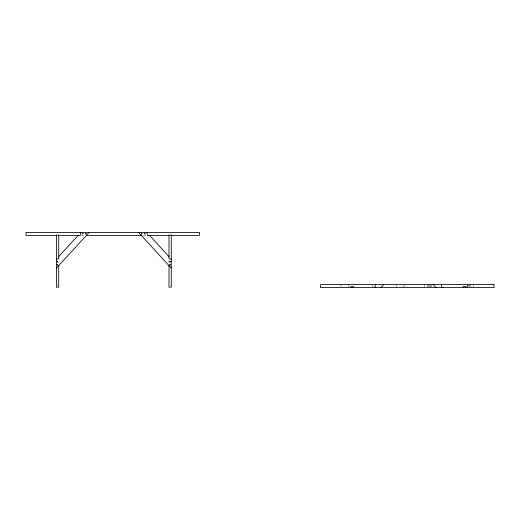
<?xml version="1.0" encoding="UTF-8"?>
<svg xmlns="http://www.w3.org/2000/svg" width="520" height="520" viewBox="0 0 520 520"><rect width="100%" height="100%" fill="white"/><g stroke="black" fill="none" stroke-linecap="round" stroke-linejoin="round"><path stroke-width="0.39" stroke-dasharray="2.6 1.95" d="M396.39 286.839L396.754 284.557M403.273 286.839L405.769 284.557M80.996 235.443L84.819 235.443M142.883 235.443L145.938 235.443M339.599 284.557L342.089 286.839M348.615 284.557L348.978 286.839M473.239 285.317L473.239 286.839M470.483 284.557L470.483 286.839M469.723 284.557L469.723 286.839M468.384 284.557L468.39 286.839M467.668 285.317L467.668 286.839M467.623 284.557L467.63 286.839M431.431 285.317L431.438 286.839M430.671 284.557L430.671 286.839M429.91 284.557L429.91 286.839M428.363 284.557L428.37 286.839M427.609 284.557L427.609 286.839M424.788 284.557L424.788 286.839M372.684 285.317L372.684 286.839M168.994 260.306L168.994 263.361"/><path stroke-width="0.78" d="M80.886 232.401L80.23 235.443L58.708 235.443M374.81 287.599L375.466 284.557M58.708 256.646L78.098 235.443M56.427 268.151L89.128 232.401M380.926 287.599L383.715 284.557M56.427 259.136L58.708 258.772L58.708 235.066L56.427 235.066L56.427 287.163L58.708 287.163L58.708 265.655M56.427 235.443L26 235.443L26 232.401L199.42 232.401L199.42 235.443L171.275 235.443M86.346 235.443L141.356 235.443M168.994 235.443L147.472 235.443L146.816 232.401M350.558 286.839L353.717 286.839M462.741 286.839L466.329 286.839M171.275 259.136L168.994 258.772L168.994 235.066L171.275 235.066L171.275 287.163L168.994 287.163L168.994 265.655M433.154 284.557L435.935 287.599M149.597 235.443L168.994 256.646M138.567 232.401L171.275 268.151M441.396 284.557L442.052 287.599M57.2 261.632C57.661 263.088 58.325 260.611 57.2 261.632M57.2 264.758C57.661 266.208 58.325 263.731 57.2 264.758M82.524 233.681C82.986 235.138 83.648 232.661 82.524 233.681M85.624 233.681C86.093 235.138 86.755 232.661 85.624 233.681M141.336 233.681C141.804 235.138 142.467 232.661 141.336 233.681M144.443 233.681C144.911 235.138 145.574 232.661 144.443 233.681M169.767 261.632C170.235 263.088 170.898 260.611 169.767 261.632M169.767 264.758C170.235 266.208 170.898 263.731 169.767 264.758M494 284.557L320.58 284.557L320.58 287.599L351.007 287.599L351.007 287.216L353.288 287.216L353.288 287.599L463.574 287.599L463.574 287.216L465.855 287.216L465.855 287.599L494 287.599L494 284.557"/></g></svg>
